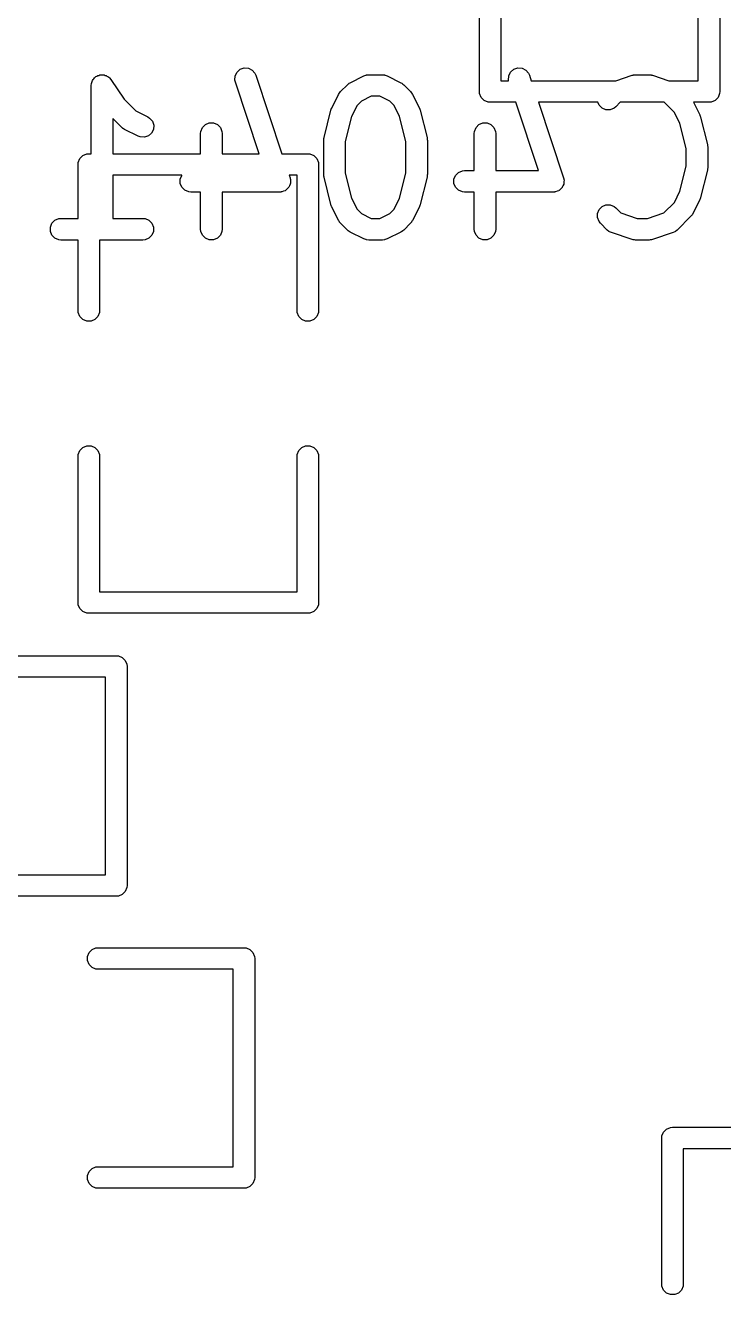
# Model space of a CAD drawing. Extents: x -2.1 to 1.75, y 0.25 to 2.72.
# Drawn here: x 0.8126 to 1.004, y 1.2929 to 1.6406 of the extents above; entities that cross this region are included whole.
import ezdxf

# ---------------------------------------------------------------- set-up
doc = ezdxf.new("R2010")
doc.units = 0
doc.header["$MEASUREMENT"] = 0
doc.layers.add('BLACK', color=7, linetype='CONTINUOUS')

msp = doc.modelspace()

# ---------------------------------------------------------------- linework, layer by layer
at = {"layer": 'BLACK', "linetype": 'CONTINUOUS'}
for p, q in [((0.93705, 1.6225), (0.93705, 1.6625)), ((0.94295, 1.6625), (0.94295, 1.62545)), ((0.99705, 1.62545), (0.99705, 1.6625)), ((1.00295, 1.6625), (1.00295, 1.6225)), ((0.87011, 1.6268), (0.87062, 1.62783)), ((0.87062, 1.62783), (0.87149, 1.62858)), ((0.87149, 1.62858), (0.87259, 1.62895)), ((0.87259, 1.62895), (0.87373, 1.62886)), ((0.87373, 1.62886), (0.87476, 1.62835)), ((0.87476, 1.62835), (0.87552, 1.62748)), ((0.87552, 1.62748), (0.87576, 1.62695)), ((0.9451, 1.6268), (0.94561, 1.62783)), ((0.94561, 1.62783), (0.94648, 1.62858)), ((0.94648, 1.62858), (0.94758, 1.62895)), ((0.94758, 1.62895), (0.94873, 1.62886)), ((0.94873, 1.62886), (0.94976, 1.62835)), ((0.94976, 1.62835), (0.95051, 1.62748)), ((0.95051, 1.62748), (0.95075, 1.62695)), ((0.83063, 1.62415), (0.83069, 1.62472)), ((0.83063, 1.62414), (0.83063, 1.62415)), ((0.83063, 1.60545), (0.83063, 1.62414)), ((0.83063, 1.62414), (0.83063, 1.62414)), ((0.83063, 1.62414), (0.83063, 1.62414)), ((0.83069, 1.62472), (0.8308, 1.62499)), ((0.8308, 1.62499), (0.83086, 1.62527)), ((0.83086, 1.62527), (0.83102, 1.62551)), ((0.83102, 1.62551), (0.83113, 1.62578)), ((0.83113, 1.62578), (0.83134, 1.62599)), ((0.83134, 1.62599), (0.8315, 1.62623)), ((0.8315, 1.62623), (0.83174, 1.62639)), ((0.83174, 1.62639), (0.83194, 1.6266)), ((0.83194, 1.6266), (0.83221, 1.62671)), ((0.83221, 1.62671), (0.83246, 1.62687)), ((0.83246, 1.62687), (0.83274, 1.62693)), ((0.83274, 1.62693), (0.83301, 1.62704)), ((0.83301, 1.62704), (0.8333, 1.62704)), ((0.8333, 1.62704), (0.83359, 1.62709)), ((0.83359, 1.62709), (0.83387, 1.62704)), ((0.83387, 1.62704), (0.83416, 1.62704)), ((0.83416, 1.62704), (0.83443, 1.62693)), ((0.83443, 1.62693), (0.83472, 1.62687)), ((0.83472, 1.62687), (0.83496, 1.62671)), ((0.83496, 1.62671), (0.83522, 1.6266)), ((0.83522, 1.6266), (0.83543, 1.62639)), ((0.83543, 1.62639), (0.83567, 1.62623)), ((0.83567, 1.62623), (0.83604, 1.62578)), ((0.83604, 1.62578), (0.83604, 1.62578)), ((0.83604, 1.62578), (0.83604, 1.62578)), ((0.83604, 1.62578), (0.83604, 1.62578)), ((0.83604, 1.62578), (0.83963, 1.6204)), ((0.87003, 1.62565), (0.87011, 1.6268)), ((0.87015, 1.62508), (0.87003, 1.62565)), ((0.8767, 1.60545), (0.87015, 1.62508)), ((0.87576, 1.62695), (0.88292, 1.60545)), ((0.89899, 1.62248), (0.90086, 1.62435)), ((0.90086, 1.62435), (0.90109, 1.62454)), ((0.90109, 1.62454), (0.90114, 1.6246)), ((0.90114, 1.6246), (0.90123, 1.62465)), ((0.90123, 1.62465), (0.90131, 1.62472)), ((0.90131, 1.62472), (0.90138, 1.62475)), ((0.90138, 1.62475), (0.90163, 1.62491)), ((0.90163, 1.62491), (0.90538, 1.62678)), ((0.90538, 1.62678), (0.90592, 1.62699)), ((0.90592, 1.62699), (0.90603, 1.627)), ((0.90603, 1.627), (0.90612, 1.62704)), ((0.90612, 1.62704), (0.9067, 1.62709)), ((0.9067, 1.62709), (0.91045, 1.62709)), ((0.91045, 1.62709), (0.91103, 1.62704)), ((0.91103, 1.62704), (0.91112, 1.627)), ((0.91112, 1.627), (0.91123, 1.62699)), ((0.91123, 1.62699), (0.91177, 1.62678)), ((0.91177, 1.62678), (0.91552, 1.62491)), ((0.91552, 1.62491), (0.91577, 1.62475)), ((0.91577, 1.62475), (0.91584, 1.62472)), ((0.91584, 1.62472), (0.91592, 1.62465)), ((0.91592, 1.62465), (0.91601, 1.6246)), ((0.91601, 1.6246), (0.91606, 1.62454)), ((0.91606, 1.62454), (0.91629, 1.62435)), ((0.91629, 1.62435), (0.91816, 1.62248)), ((0.94295, 1.62545), (0.94506, 1.62545)), ((0.94502, 1.62565), (0.9451, 1.6268)), ((0.94506, 1.62545), (0.94502, 1.62565)), ((0.95075, 1.62695), (0.95125, 1.62545)), ((0.95125, 1.62545), (0.97441, 1.62545)), ((0.97441, 1.62545), (0.97888, 1.62694)), ((0.97888, 1.62694), (0.97917, 1.62701)), ((0.97917, 1.62701), (0.97924, 1.62704)), ((0.97924, 1.62704), (0.97934, 1.62705)), ((0.97934, 1.62705), (0.97945, 1.62707)), ((0.97945, 1.62707), (0.97952, 1.62707)), ((0.97952, 1.62707), (0.97982, 1.62709)), ((0.97982, 1.62709), (0.98357, 1.62709)), ((0.98357, 1.62709), (0.98386, 1.62707)), ((0.98386, 1.62707), (0.98394, 1.62707)), ((0.98394, 1.62707), (0.98404, 1.62705)), ((0.98404, 1.62705), (0.98414, 1.62704)), ((0.98414, 1.62704), (0.98421, 1.62701)), ((0.98421, 1.62701), (0.9845, 1.62694)), ((0.9845, 1.62694), (0.98897, 1.62545)), ((0.98897, 1.62545), (0.99705, 1.62545)), ((0.83963, 1.6204), (0.84283, 1.61719)), ((0.89656, 1.61796), (0.89844, 1.62171)), ((0.89844, 1.62171), (0.89859, 1.62196)), ((0.89859, 1.62196), (0.89862, 1.62203)), ((0.89862, 1.62203), (0.89869, 1.62211)), ((0.89869, 1.62211), (0.89874, 1.6222)), ((0.89874, 1.6222), (0.8988, 1.62225)), ((0.8988, 1.62225), (0.89899, 1.62248)), ((0.9074, 1.62119), (0.9047, 1.61984)), ((0.90975, 1.62119), (0.9074, 1.62119)), ((0.91245, 1.61984), (0.90975, 1.62119)), ((0.91816, 1.62248), (0.91835, 1.62225)), ((0.91835, 1.62225), (0.91841, 1.6222)), ((0.91841, 1.6222), (0.91846, 1.62211)), ((0.91846, 1.62211), (0.91853, 1.62203)), ((0.91853, 1.62203), (0.91856, 1.62196)), ((0.91856, 1.62196), (0.91872, 1.62171)), ((0.91872, 1.62171), (0.92059, 1.61796)), ((0.9371, 1.62192), (0.93705, 1.6225)), ((0.93754, 1.62086), (0.9371, 1.62192)), ((0.93836, 1.62004), (0.93754, 1.62086)), ((1.00246, 1.62086), (1.00164, 1.62004)), ((1.0029, 1.62192), (1.00246, 1.62086)), ((1.00295, 1.6225), (1.0029, 1.62192)), ((0.84283, 1.61719), (0.84615, 1.61553)), ((0.89446, 1.60986), (0.89634, 1.61736)), ((0.89634, 1.61736), (0.89635, 1.6174)), ((0.89635, 1.61742), (0.89645, 1.61766)), ((0.89635, 1.6174), (0.89635, 1.61742)), ((0.89645, 1.61766), (0.89653, 1.6179)), ((0.89653, 1.6179), (0.89654, 1.61792)), ((0.89654, 1.61792), (0.89656, 1.61796)), ((0.9035, 1.61864), (0.90199, 1.61561)), ((0.9047, 1.61984), (0.9035, 1.61864)), ((0.91365, 1.61864), (0.91245, 1.61984)), ((0.91516, 1.61561), (0.91365, 1.61864)), ((0.92059, 1.61796), (0.92061, 1.61792)), ((0.92061, 1.61792), (0.92062, 1.6179)), ((0.92062, 1.6179), (0.92071, 1.61766)), ((0.92071, 1.61766), (0.9208, 1.61742)), ((0.9208, 1.61742), (0.9208, 1.6174)), ((0.9208, 1.6174), (0.92081, 1.61736)), ((0.92081, 1.61736), (0.92269, 1.60986)), ((0.93942, 1.6196), (0.93836, 1.62004)), ((0.94, 1.61955), (0.93942, 1.6196)), ((0.94699, 1.61955), (0.94, 1.61955)), ((0.95322, 1.60085), (0.94699, 1.61955)), ((0.96953, 1.61955), (0.95321, 1.61955)), ((0.95321, 1.61955), (0.96012, 1.59883)), ((0.96986, 1.61875), (0.96953, 1.61955)), ((0.97068, 1.61794), (0.96986, 1.61875)), ((0.97174, 1.6175), (0.97068, 1.61794)), ((0.97289, 1.6175), (0.97174, 1.6175)), ((0.97396, 1.61794), (0.97289, 1.6175)), ((0.97441, 1.6183), (0.97396, 1.61794)), ((0.97565, 1.61955), (0.97441, 1.6183)), ((0.98773, 1.61955), (0.97565, 1.61955)), ((0.99051, 1.61677), (0.98773, 1.61955)), ((1, 1.61955), (0.99573, 1.61955)), ((0.99573, 1.61955), (0.99746, 1.61609)), ((1.00058, 1.6196), (1, 1.61955)), ((1.00164, 1.62004), (1.00058, 1.6196)), ((0.839, 1.61268), (0.83654, 1.61514)), ((0.83654, 1.61514), (0.83654, 1.60545)), ((0.84615, 1.61553), (0.84664, 1.61523)), ((0.84664, 1.61523), (0.8474, 1.61435)), ((0.8474, 1.61435), (0.84776, 1.61326)), ((0.86113, 1.61266), (0.86194, 1.61347)), ((0.86194, 1.61347), (0.863, 1.61391)), ((0.863, 1.61391), (0.86416, 1.61391)), ((0.86416, 1.61391), (0.86522, 1.61347)), ((0.86522, 1.61347), (0.86604, 1.61266)), ((0.90199, 1.61561), (0.90028, 1.60878)), ((0.91687, 1.60878), (0.91516, 1.61561)), ((0.93612, 1.61266), (0.93693, 1.61347)), ((0.93693, 1.61347), (0.938, 1.61391)), ((0.938, 1.61391), (0.93915, 1.61391)), ((0.93915, 1.61391), (0.94021, 1.61347)), ((0.94021, 1.61347), (0.94103, 1.61266)), ((0.99203, 1.61374), (0.99051, 1.61677)), ((0.99374, 1.6069), (0.99203, 1.61374)), ((0.99746, 1.61609), (0.99747, 1.61605)), ((0.99747, 1.61605), (0.99748, 1.61603)), ((0.99748, 1.61603), (0.99757, 1.61579)), ((0.99757, 1.61579), (0.99766, 1.61555)), ((0.99766, 1.61555), (0.99766, 1.61553)), ((0.99766, 1.61553), (0.99768, 1.61548)), ((0.99768, 1.61548), (0.99955, 1.60798)), ((0.83922, 1.61249), (0.839, 1.61268)), ((0.83927, 1.61243), (0.83922, 1.61249)), ((0.83936, 1.61238), (0.83927, 1.61243)), ((0.83944, 1.61231), (0.83936, 1.61238)), ((0.83952, 1.61228), (0.83944, 1.61231)), ((0.83976, 1.61213), (0.83952, 1.61228)), ((0.84351, 1.61025), (0.83976, 1.61213)), ((0.84405, 1.61004), (0.84351, 1.61025)), ((0.8452, 1.60996), (0.84405, 1.61004)), ((0.8463, 1.61033), (0.8452, 1.60996)), ((0.84717, 1.61108), (0.8463, 1.61033)), ((0.84768, 1.61211), (0.84717, 1.61108)), ((0.84776, 1.61326), (0.84768, 1.61211)), ((0.86063, 1.61102), (0.86068, 1.61159)), ((0.86063, 1.60545), (0.86063, 1.61102)), ((0.86068, 1.61159), (0.86113, 1.61266)), ((0.86604, 1.61266), (0.86648, 1.61159)), ((0.86648, 1.61159), (0.86653, 1.61102)), ((0.86653, 1.61102), (0.86653, 1.60545)), ((0.93562, 1.61102), (0.93568, 1.61159)), ((0.93562, 1.60085), (0.93562, 1.61102)), ((0.93568, 1.61159), (0.93612, 1.61266)), ((0.94103, 1.61266), (0.94147, 1.61159)), ((0.94147, 1.61159), (0.94152, 1.61102)), ((0.94152, 1.61102), (0.94152, 1.60085)), ((0.89437, 1.60914), (0.89438, 1.60924)), ((0.89437, 1.59977), (0.89437, 1.60914)), ((0.89438, 1.60929), (0.89441, 1.6095)), ((0.89438, 1.60924), (0.89438, 1.60929)), ((0.89441, 1.6095), (0.89443, 1.60972)), ((0.89443, 1.60972), (0.89445, 1.60976)), ((0.89445, 1.60976), (0.89446, 1.60986)), ((0.90028, 1.60878), (0.90028, 1.60013)), ((0.91687, 1.60013), (0.91687, 1.60878)), ((0.92269, 1.60986), (0.9227, 1.60976)), ((0.9227, 1.60976), (0.92272, 1.60972)), ((0.92272, 1.60972), (0.92274, 1.6095)), ((0.92274, 1.6095), (0.92277, 1.60929)), ((0.92277, 1.60929), (0.92277, 1.60924)), ((0.92277, 1.60924), (0.92278, 1.60914)), ((0.92278, 1.60914), (0.92278, 1.59977)), ((0.99374, 1.60201), (0.99374, 1.6069)), ((0.99955, 1.60798), (0.99957, 1.60788)), ((0.99957, 1.60788), (0.99959, 1.60784)), ((0.99959, 1.60784), (0.99961, 1.60763)), ((0.99961, 1.60763), (0.99964, 1.60741)), ((0.99964, 1.60741), (0.99963, 1.60737)), ((0.99963, 1.60737), (0.99964, 1.60727)), ((0.99964, 1.60727), (0.99964, 1.60164)), ((0.82705, 1.6025), (0.8271, 1.60308)), ((0.8271, 1.60308), (0.82754, 1.60414)), ((0.82754, 1.60414), (0.82836, 1.60496)), ((0.82836, 1.60496), (0.82942, 1.6054)), ((0.82942, 1.6054), (0.83, 1.60545)), ((0.83, 1.60545), (0.83063, 1.60545)), ((0.83654, 1.60545), (0.86063, 1.60545)), ((0.86653, 1.60545), (0.8767, 1.60545)), ((0.88292, 1.60545), (0.89, 1.60545)), ((0.89, 1.60545), (0.89058, 1.6054)), ((0.89058, 1.6054), (0.89164, 1.60496)), ((0.89164, 1.60496), (0.89246, 1.60414)), ((0.89246, 1.60414), (0.8929, 1.60308)), ((0.8929, 1.60308), (0.89295, 1.6025)), ((0.82705, 1.58772), (0.82705, 1.6025)), ((0.85551, 1.59955), (0.83654, 1.59955)), ((0.83654, 1.59955), (0.83654, 1.58772)), ((0.85506, 1.59847), (0.8555, 1.59953)), ((0.8555, 1.59953), (0.85551, 1.59955)), ((0.88705, 1.59955), (0.88489, 1.59955)), ((0.88489, 1.59955), (0.88513, 1.59883)), ((0.88705, 1.5625), (0.88705, 1.59955)), ((0.89295, 1.6025), (0.89295, 1.5625)), ((0.89438, 1.59967), (0.89437, 1.59977)), ((0.89438, 1.59963), (0.89438, 1.59967)), ((0.89441, 1.59941), (0.89438, 1.59963)), ((0.90028, 1.60013), (0.90199, 1.5933)), ((0.91516, 1.5933), (0.91687, 1.60013)), ((0.92277, 1.59963), (0.92274, 1.59941)), ((0.92278, 1.59977), (0.92277, 1.59967)), ((0.92277, 1.59967), (0.92277, 1.59963)), ((0.93005, 1.59847), (0.93049, 1.59953)), ((0.93049, 1.59953), (0.93131, 1.60035)), ((0.93131, 1.60035), (0.93237, 1.60079)), ((0.93237, 1.60079), (0.93295, 1.60085)), ((0.93295, 1.60085), (0.93562, 1.60085)), ((0.94152, 1.60085), (0.95322, 1.60085)), ((0.99203, 1.59518), (0.99374, 1.60201)), ((0.99955, 1.60093), (0.99768, 1.59343)), ((0.99957, 1.60103), (0.99955, 1.60093)), ((0.99959, 1.60107), (0.99957, 1.60103)), ((0.99961, 1.60128), (0.99959, 1.60107)), ((0.99964, 1.6015), (0.99961, 1.60128)), ((0.99964, 1.60164), (0.99963, 1.60154)), ((0.99963, 1.60154), (0.99964, 1.6015)), ((0.85506, 1.59732), (0.85506, 1.59847)), ((0.8555, 1.59625), (0.85506, 1.59732)), ((0.85632, 1.59544), (0.8555, 1.59625)), ((0.88466, 1.59608), (0.8843, 1.59577)), ((0.88471, 1.59618), (0.88466, 1.59608)), ((0.88478, 1.59625), (0.88471, 1.59618)), ((0.88496, 1.59669), (0.88478, 1.59625)), ((0.88518, 1.59711), (0.88496, 1.59669)), ((0.88513, 1.59883), (0.88519, 1.59854)), ((0.88522, 1.59732), (0.88518, 1.59722)), ((0.88518, 1.59722), (0.88518, 1.59711)), ((0.88519, 1.59854), (0.88522, 1.59847)), ((0.88522, 1.59847), (0.88522, 1.59841)), ((0.88522, 1.59841), (0.88526, 1.59826)), ((0.88526, 1.59826), (0.88522, 1.59779)), ((0.88522, 1.59779), (0.88522, 1.59732)), ((0.89443, 1.59919), (0.89441, 1.59941)), ((0.89445, 1.59915), (0.89443, 1.59919)), ((0.89446, 1.59905), (0.89445, 1.59915)), ((0.89634, 1.59155), (0.89446, 1.59905)), ((0.92269, 1.59905), (0.92081, 1.59155)), ((0.9227, 1.59915), (0.92269, 1.59905)), ((0.92272, 1.59919), (0.9227, 1.59915)), ((0.92274, 1.59941), (0.92272, 1.59919)), ((0.93005, 1.59732), (0.93005, 1.59847)), ((0.93049, 1.59625), (0.93005, 1.59732)), ((0.93131, 1.59544), (0.93049, 1.59625)), ((0.95965, 1.59608), (0.95929, 1.59577)), ((0.9597, 1.59618), (0.95965, 1.59608)), ((0.95977, 1.59625), (0.9597, 1.59618)), ((0.95996, 1.59669), (0.95977, 1.59625)), ((0.96017, 1.59711), (0.95996, 1.59669)), ((0.96012, 1.59883), (0.96019, 1.59854)), ((0.96022, 1.59732), (0.96017, 1.59722)), ((0.96017, 1.59722), (0.96017, 1.59711)), ((0.96019, 1.59854), (0.96022, 1.59847)), ((0.96022, 1.59847), (0.96022, 1.59841)), ((0.96022, 1.59841), (0.96025, 1.59826)), ((0.96025, 1.59826), (0.96022, 1.59779)), ((0.96022, 1.59779), (0.96022, 1.59732)), ((0.85738, 1.595), (0.85632, 1.59544)), ((0.85796, 1.59494), (0.85738, 1.595)), ((0.86063, 1.59494), (0.85796, 1.59494)), ((0.86063, 1.58477), (0.86063, 1.59494)), ((0.88233, 1.59494), (0.86653, 1.59494)), ((0.86653, 1.59494), (0.86653, 1.58477)), ((0.88262, 1.59497), (0.88233, 1.59494)), ((0.8827, 1.59496), (0.88262, 1.59497)), ((0.88275, 1.59498), (0.8827, 1.59496)), ((0.8829, 1.595), (0.88275, 1.59498)), ((0.88334, 1.59518), (0.8829, 1.595)), ((0.88379, 1.59533), (0.88334, 1.59518)), ((0.88387, 1.5954), (0.88379, 1.59533)), ((0.88397, 1.59544), (0.88387, 1.5954)), ((0.8843, 1.59577), (0.88397, 1.59544)), ((0.90199, 1.5933), (0.9035, 1.59027)), ((0.91365, 1.59027), (0.91516, 1.5933)), ((0.93237, 1.595), (0.93131, 1.59544)), ((0.93295, 1.59494), (0.93237, 1.595)), ((0.93562, 1.59494), (0.93295, 1.59494)), ((0.93562, 1.58477), (0.93562, 1.59494)), ((0.95732, 1.59494), (0.94152, 1.59494)), ((0.94152, 1.59494), (0.94152, 1.58477)), ((0.95761, 1.59497), (0.95732, 1.59494)), ((0.95769, 1.59496), (0.95761, 1.59497)), ((0.95774, 1.59498), (0.95769, 1.59496)), ((0.9579, 1.595), (0.95774, 1.59498)), ((0.95833, 1.59518), (0.9579, 1.595)), ((0.95878, 1.59533), (0.95833, 1.59518)), ((0.95886, 1.5954), (0.95878, 1.59533)), ((0.95896, 1.59544), (0.95886, 1.5954)), ((0.95929, 1.59577), (0.95896, 1.59544)), ((0.99051, 1.59214), (0.99203, 1.59518)), ((0.99746, 1.59282), (0.99558, 1.58907)), ((0.99747, 1.59287), (0.99746, 1.59282)), ((0.99748, 1.59288), (0.99747, 1.59287)), ((0.99757, 1.59313), (0.99748, 1.59288)), ((0.99766, 1.59336), (0.99757, 1.59313)), ((0.99768, 1.59343), (0.99766, 1.59339)), ((0.99766, 1.59339), (0.99766, 1.59336)), ((0.89635, 1.59151), (0.89634, 1.59155)), ((0.89635, 1.59149), (0.89635, 1.59151)), ((0.89645, 1.59125), (0.89635, 1.59149)), ((0.89653, 1.59101), (0.89645, 1.59125)), ((0.89654, 1.59099), (0.89653, 1.59101)), ((0.89656, 1.59095), (0.89654, 1.59099)), ((0.89844, 1.5872), (0.89656, 1.59095)), ((0.9035, 1.59027), (0.9047, 1.58907)), ((0.9047, 1.58907), (0.9074, 1.58772)), ((0.90975, 1.58772), (0.91245, 1.58907)), ((0.91245, 1.58907), (0.91365, 1.59027)), ((0.92059, 1.59095), (0.91872, 1.5872)), ((0.92061, 1.59099), (0.92059, 1.59095)), ((0.92062, 1.59101), (0.92061, 1.59099)), ((0.92071, 1.59125), (0.92062, 1.59101)), ((0.9208, 1.59149), (0.92071, 1.59125)), ((0.92081, 1.59155), (0.9208, 1.59151)), ((0.9208, 1.59151), (0.9208, 1.59149)), ((0.96942, 1.5891), (0.96986, 1.59016)), ((0.96942, 1.58794), (0.96942, 1.5891)), ((0.96986, 1.59016), (0.97068, 1.59098)), ((0.97068, 1.59098), (0.97174, 1.59142)), ((0.97174, 1.59142), (0.97289, 1.59142)), ((0.97289, 1.59142), (0.97396, 1.59098)), ((0.97396, 1.59098), (0.97441, 1.59061)), ((0.97441, 1.59061), (0.97579, 1.58923)), ((0.97579, 1.58923), (0.9803, 1.58772)), ((0.98309, 1.58772), (0.9876, 1.58923)), ((0.9876, 1.58923), (0.99051, 1.59214)), ((0.99558, 1.58907), (0.99542, 1.58883)), ((0.81944, 1.58535), (0.81988, 1.58641)), ((0.81988, 1.58641), (0.8207, 1.58723)), ((0.8207, 1.58723), (0.82176, 1.58767)), ((0.82176, 1.58767), (0.82234, 1.58772)), ((0.82234, 1.58772), (0.82705, 1.58772)), ((0.83654, 1.58772), (0.84483, 1.58772)), ((0.84483, 1.58772), (0.84541, 1.58767)), ((0.84541, 1.58767), (0.84647, 1.58723)), ((0.84647, 1.58723), (0.84729, 1.58641)), ((0.84729, 1.58641), (0.84773, 1.58535)), ((0.89859, 1.58695), (0.89844, 1.5872)), ((0.89862, 1.58688), (0.89859, 1.58695)), ((0.89869, 1.5868), (0.89862, 1.58688)), ((0.89874, 1.58671), (0.89869, 1.5868)), ((0.8988, 1.58666), (0.89874, 1.58671)), ((0.89899, 1.58643), (0.8988, 1.58666)), ((0.90086, 1.58456), (0.89899, 1.58643)), ((0.9074, 1.58772), (0.90975, 1.58772)), ((0.91816, 1.58643), (0.91629, 1.58456)), ((0.91835, 1.58666), (0.91816, 1.58643)), ((0.91841, 1.58671), (0.91835, 1.58666)), ((0.91846, 1.5868), (0.91841, 1.58671)), ((0.91853, 1.58688), (0.91846, 1.5868)), ((0.91856, 1.58695), (0.91853, 1.58688)), ((0.91872, 1.5872), (0.91856, 1.58695)), ((0.96986, 1.58688), (0.96942, 1.58794)), ((0.97023, 1.58643), (0.96986, 1.58688)), ((0.9721, 1.58456), (0.97023, 1.58643)), ((0.9803, 1.58772), (0.98309, 1.58772)), ((0.99503, 1.58831), (0.99128, 1.58456)), ((0.99521, 1.58853), (0.99503, 1.58831)), ((0.99527, 1.58858), (0.99521, 1.58853)), ((0.99533, 1.58867), (0.99527, 1.58858)), ((0.99539, 1.58875), (0.99533, 1.58867)), ((0.99542, 1.58883), (0.99539, 1.58875)), ((0.81944, 1.58419), (0.81944, 1.58535)), ((0.81988, 1.58313), (0.81944, 1.58419)), ((0.8207, 1.58232), (0.81988, 1.58313)), ((0.82176, 1.58187), (0.8207, 1.58232)), ((0.84647, 1.58232), (0.84541, 1.58187)), ((0.84729, 1.58313), (0.84647, 1.58232)), ((0.84773, 1.58419), (0.84729, 1.58313)), ((0.84773, 1.58535), (0.84773, 1.58419)), ((0.86068, 1.58419), (0.86063, 1.58477)), ((0.86113, 1.58313), (0.86068, 1.58419)), ((0.86194, 1.58232), (0.86113, 1.58313)), ((0.863, 1.58187), (0.86194, 1.58232)), ((0.86522, 1.58232), (0.86416, 1.58187)), ((0.86604, 1.58313), (0.86522, 1.58232)), ((0.86648, 1.58419), (0.86604, 1.58313)), ((0.86653, 1.58477), (0.86648, 1.58419)), ((0.90109, 1.58437), (0.90086, 1.58456)), ((0.90114, 1.58431), (0.90109, 1.58437)), ((0.90123, 1.58426), (0.90114, 1.58431)), ((0.90131, 1.58419), (0.90123, 1.58426)), ((0.90138, 1.58416), (0.90131, 1.58419)), ((0.90163, 1.584), (0.90138, 1.58416)), ((0.90538, 1.58213), (0.90163, 1.584)), ((0.90592, 1.58192), (0.90538, 1.58213)), ((0.91177, 1.58213), (0.91123, 1.58192)), ((0.91552, 1.584), (0.91177, 1.58213)), ((0.91577, 1.58416), (0.91552, 1.584)), ((0.91584, 1.58419), (0.91577, 1.58416)), ((0.91592, 1.58426), (0.91584, 1.58419)), ((0.91601, 1.58431), (0.91592, 1.58426)), ((0.91606, 1.58437), (0.91601, 1.58431)), ((0.91629, 1.58456), (0.91606, 1.58437)), ((0.93568, 1.58419), (0.93562, 1.58477)), ((0.93612, 1.58313), (0.93568, 1.58419)), ((0.93693, 1.58232), (0.93612, 1.58313)), ((0.938, 1.58187), (0.93693, 1.58232)), ((0.94021, 1.58232), (0.93915, 1.58187)), ((0.94103, 1.58313), (0.94021, 1.58232)), ((0.94147, 1.58419), (0.94103, 1.58313)), ((0.94152, 1.58477), (0.94147, 1.58419)), ((0.97255, 1.58419), (0.9721, 1.58456)), ((0.97265, 1.58415), (0.97255, 1.58419)), ((0.97273, 1.58408), (0.97265, 1.58415)), ((0.97326, 1.58384), (0.97273, 1.58408)), ((0.97888, 1.58197), (0.97326, 1.58384)), ((0.99012, 1.58384), (0.9845, 1.58197)), ((0.99065, 1.58408), (0.99012, 1.58384)), ((0.99073, 1.58415), (0.99065, 1.58408)), ((0.99083, 1.58419), (0.99073, 1.58415)), ((0.99128, 1.58456), (0.99083, 1.58419)), ((0.82234, 1.58182), (0.82176, 1.58187)), ((0.82705, 1.58182), (0.82234, 1.58182)), ((0.82705, 1.5625), (0.82705, 1.58182)), ((0.84483, 1.58182), (0.83295, 1.58182)), ((0.83295, 1.58182), (0.83295, 1.5625)), ((0.84541, 1.58187), (0.84483, 1.58182)), ((0.86416, 1.58187), (0.863, 1.58187)), ((0.90603, 1.58192), (0.90592, 1.58192)), ((0.90612, 1.58187), (0.90603, 1.58192)), ((0.9067, 1.58182), (0.90612, 1.58187)), ((0.91045, 1.58182), (0.9067, 1.58182)), ((0.91103, 1.58187), (0.91045, 1.58182)), ((0.91112, 1.58192), (0.91103, 1.58187)), ((0.91123, 1.58192), (0.91112, 1.58192)), ((0.93915, 1.58187), (0.938, 1.58187)), ((0.97917, 1.5819), (0.97888, 1.58197)), ((0.97924, 1.58187), (0.97917, 1.5819)), ((0.97934, 1.58186), (0.97924, 1.58187)), ((0.97945, 1.58184), (0.97934, 1.58186)), ((0.97952, 1.58185), (0.97945, 1.58184)), ((0.97982, 1.58182), (0.97952, 1.58185)), ((0.98357, 1.58182), (0.97982, 1.58182)), ((0.98386, 1.58185), (0.98357, 1.58182)), ((0.98394, 1.58184), (0.98386, 1.58185)), ((0.98404, 1.58186), (0.98394, 1.58184)), ((0.98414, 1.58187), (0.98404, 1.58186)), ((0.98421, 1.5819), (0.98414, 1.58187)), ((0.9845, 1.58197), (0.98421, 1.5819)), ((0.8271, 1.56192), (0.82705, 1.5625)), ((0.82754, 1.56086), (0.8271, 1.56192)), ((0.8329, 1.56192), (0.83246, 1.56086)), ((0.83295, 1.5625), (0.8329, 1.56192)), ((0.8871, 1.56192), (0.88705, 1.5625)), ((0.88754, 1.56086), (0.8871, 1.56192)), ((0.8929, 1.56192), (0.89246, 1.56086)), ((0.89295, 1.5625), (0.8929, 1.56192)), ((0.82836, 1.56004), (0.82754, 1.56086)), ((0.82942, 1.5596), (0.82836, 1.56004)), ((0.83058, 1.5596), (0.82942, 1.5596)), ((0.83164, 1.56004), (0.83058, 1.5596)), ((0.83246, 1.56086), (0.83164, 1.56004)), ((0.88836, 1.56004), (0.88754, 1.56086)), ((0.88942, 1.5596), (0.88836, 1.56004)), ((0.89058, 1.5596), (0.88942, 1.5596)), ((0.89164, 1.56004), (0.89058, 1.5596)), ((0.89246, 1.56086), (0.89164, 1.56004)), ((0.82705, 1.5225), (0.8271, 1.52308)), ((0.8271, 1.52308), (0.82754, 1.52414)), ((0.82754, 1.52414), (0.82836, 1.52496)), ((0.82836, 1.52496), (0.82942, 1.5254)), ((0.82942, 1.5254), (0.83058, 1.5254)), ((0.83058, 1.5254), (0.83164, 1.52496)), ((0.83164, 1.52496), (0.83246, 1.52414)), ((0.83246, 1.52414), (0.8329, 1.52308)), ((0.8329, 1.52308), (0.83295, 1.5225)), ((0.88705, 1.5225), (0.8871, 1.52308)), ((0.8871, 1.52308), (0.88754, 1.52414)), ((0.88754, 1.52414), (0.88836, 1.52496)), ((0.88836, 1.52496), (0.88942, 1.5254)), ((0.88942, 1.5254), (0.89058, 1.5254)), ((0.89058, 1.5254), (0.89164, 1.52496)), ((0.89164, 1.52496), (0.89246, 1.52414)), ((0.89246, 1.52414), (0.8929, 1.52308)), ((0.8929, 1.52308), (0.89295, 1.5225)), ((0.82705, 1.4825), (0.82705, 1.5225)), ((0.83295, 1.5225), (0.83295, 1.48545)), ((0.88705, 1.48545), (0.88705, 1.5225)), ((0.89295, 1.5225), (0.89295, 1.4825)), ((0.83295, 1.48545), (0.88705, 1.48545)), ((0.8271, 1.48192), (0.82705, 1.4825)), ((0.82754, 1.48086), (0.8271, 1.48192)), ((0.8929, 1.48192), (0.89246, 1.48086)), ((0.89295, 1.4825), (0.8929, 1.48192)), ((0.82836, 1.48004), (0.82754, 1.48086)), ((0.82942, 1.4796), (0.82836, 1.48004)), ((0.83, 1.47955), (0.82942, 1.4796)), ((0.89, 1.47955), (0.83, 1.47955)), ((0.89058, 1.4796), (0.89, 1.47955)), ((0.89164, 1.48004), (0.89058, 1.4796)), ((0.89246, 1.48086), (0.89164, 1.48004)), ((0.7975, 1.46795), (0.8375, 1.46795)), ((0.8375, 1.46795), (0.83808, 1.4679)), ((0.83808, 1.4679), (0.83914, 1.46746)), ((0.83914, 1.46746), (0.83996, 1.46664)), ((0.83996, 1.46664), (0.8404, 1.46558)), ((0.8404, 1.46558), (0.84045, 1.465)), ((0.84045, 1.465), (0.84045, 1.405)), ((0.83455, 1.46205), (0.7975, 1.46205)), ((0.83455, 1.40795), (0.83455, 1.46205)), ((0.7975, 1.40795), (0.83455, 1.40795)), ((0.84045, 1.405), (0.8404, 1.40442)), ((0.8375, 1.40205), (0.7975, 1.40205)), ((0.83808, 1.4021), (0.8375, 1.40205)), ((0.83914, 1.40254), (0.83808, 1.4021)), ((0.83996, 1.40336), (0.83914, 1.40254)), ((0.8404, 1.40442), (0.83996, 1.40336)), ((0.83004, 1.38664), (0.83086, 1.38746)), ((0.83086, 1.38746), (0.83192, 1.3879)), ((0.83192, 1.3879), (0.8325, 1.38795)), ((0.8325, 1.38795), (0.8725, 1.38795)), ((0.8725, 1.38795), (0.87308, 1.3879)), ((0.87308, 1.3879), (0.87414, 1.38746)), ((0.87414, 1.38746), (0.87496, 1.38664)), ((0.8296, 1.38558), (0.83004, 1.38664)), ((0.8296, 1.38442), (0.8296, 1.38558)), ((0.83004, 1.38336), (0.8296, 1.38442)), ((0.87496, 1.38664), (0.8754, 1.38558)), ((0.8754, 1.38558), (0.87545, 1.385)), ((0.87545, 1.385), (0.87545, 1.325)), ((0.83086, 1.38254), (0.83004, 1.38336)), ((0.83192, 1.3821), (0.83086, 1.38254)), ((0.8325, 1.38205), (0.83192, 1.3821)), ((0.86955, 1.38205), (0.8325, 1.38205)), ((0.86955, 1.32795), (0.86955, 1.38205)), ((0.98836, 1.33826), (0.98942, 1.3387)), ((0.98942, 1.3387), (0.99, 1.33876)), ((0.99, 1.33876), (1.05, 1.33876)), ((0.98705, 1.33581), (0.9871, 1.33638)), ((0.98705, 1.29581), (0.98705, 1.33581)), ((0.9871, 1.33638), (0.98754, 1.33745)), ((0.98754, 1.33745), (0.98836, 1.33826)), ((1.04705, 1.33285), (0.99295, 1.33285)), ((0.99295, 1.33285), (0.99295, 1.29581)), ((0.8296, 1.32558), (0.83004, 1.32664)), ((0.8296, 1.32442), (0.8296, 1.32558)), ((0.83004, 1.32664), (0.83086, 1.32746)), ((0.83086, 1.32746), (0.83192, 1.3279)), ((0.83192, 1.3279), (0.8325, 1.32795)), ((0.8325, 1.32795), (0.86955, 1.32795)), ((0.87545, 1.325), (0.8754, 1.32442)), ((0.83004, 1.32336), (0.8296, 1.32442)), ((0.83086, 1.32254), (0.83004, 1.32336)), ((0.83192, 1.3221), (0.83086, 1.32254)), ((0.8325, 1.32205), (0.83192, 1.3221)), ((0.8725, 1.32205), (0.8325, 1.32205)), ((0.87308, 1.3221), (0.8725, 1.32205)), ((0.87414, 1.32254), (0.87308, 1.3221)), ((0.87496, 1.32336), (0.87414, 1.32254)), ((0.8754, 1.32442), (0.87496, 1.32336)), ((0.9871, 1.29523), (0.98705, 1.29581)), ((0.98754, 1.29417), (0.9871, 1.29523)), ((0.98836, 1.29335), (0.98754, 1.29417)), ((0.99246, 1.29417), (0.99164, 1.29335)), ((0.9929, 1.29523), (0.99246, 1.29417)), ((0.99295, 1.29581), (0.9929, 1.29523)), ((0.98942, 1.29291), (0.98836, 1.29335)), ((0.99058, 1.29291), (0.98942, 1.29291)), ((0.99164, 1.29335), (0.99058, 1.29291))]:
    msp.add_line(p, q, dxfattribs=at)

doc.saveas('drawing.dxf')
